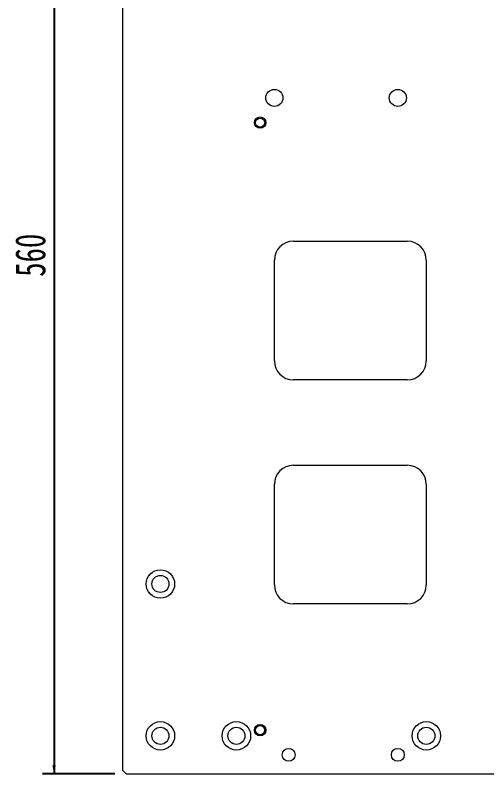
# Model space of a CAD drawing. Header units: millimetres. Extents: x 29 to 2500, y -68 to 1852.
# Drawn here: x 885.3 to 1133.6, y 536.8 to 936.4 of the extents above; entities that cross this region are included whole.
import ezdxf

# ---------------------------------------------------------------- set-up
doc = ezdxf.new("R2010")
doc.units = ezdxf.units.MM
doc.header["$LTSCALE"] = 6
doc.layers.add('1', color=70, linetype='Continuous')
doc.styles.add('SLDTEXTSTYLE2', font='TXT', dxfattribs={"width": 0.7})
doc.dimstyles.new('SLDDIMSTYLE3', dxfattribs={"dimtxt": 18.169434, "dimasz": 4.5, "dimexe": 0, "dimexo": 0.0625, "dimgap": 4.542358, "dimtad": 1, "dimrnd": 1e-09, "dimzin": 12, "dimdsep": 46, "dimtxsty": 'SLDTEXTSTYLE2', "dimsah": 1, "dimcen": 0.09, "dimadec": 0, "dimazin": 3, "dimtfac": 1, "dimtdec": 3, "dimtofl": 0, "dimtmove": 0, "dimatfit": 3, "dimfxl": 0, "dimfrac": 2, "dimtolj": 1, "dimtzin": 12, "dimarcsym": 0})

# ---------------------------------------------------------------- blocks, each defined once
blk = doc.blocks.new('_D_7')
at = {"layer": '1'}
for p, q in [((937.77, 1096.78), (899.77, 1096.78)), ((905.77, 1096.78), (905.77, 536.78)), ((937.77, 536.78), (899.77, 536.78))]:
    blk.add_line(p, q, dxfattribs=at)
for points in [[(905.77, 1096.78), (904.87, 1092.28), (906.67, 1092.28)], [(905.77, 536.78), (906.67, 541.28), (904.87, 541.28)]]:
    blk.add_solid(points, dxfattribs=at)
at = {"layer": '1', "insert": (885.3, 798.57), "char_height": 15.875, "attachment_point": 1, "rotation": 90, "style": 'SLDTEXTSTYLE2'}
blk.add_mtext('560', dxfattribs=at)

msp = doc.modelspace()

# ---------------------------------------------------------------- linework, layer by layer
at = {"color": 7, "linetype": 'Continuous', "lineweight": 18}
for p, q in [((941.765, 1094.778), (941.765, 538.778)), ((1031.765, 817.278), (1091.765, 817.278)), ((1021.765, 754.278), (1021.765, 807.278)), ((1101.765, 807.278), (1101.765, 754.278)), ((1091.765, 744.278), (1031.765, 744.278)), ((1031.765, 699.278), (1091.765, 699.278)), ((1021.765, 636.278), (1021.765, 689.278)), ((1101.765, 689.278), (1101.765, 636.278)), ((1091.765, 626.278), (1031.765, 626.278)), ((941.765, 538.778), (943.765, 536.778)), ((943.765, 536.778), (1489.765, 536.778))]:
    msp.add_line(p, q, dxfattribs=at)
for centre, radius in [((1021.765, 892.778), 4.5), ((1086.765, 892.778), 4.5), ((1014.265, 879.778), 3), ((1014.265, 879.778), 2.4), ((961.765, 636.778), 7.5), ((961.765, 636.778), 4.5), ((961.765, 556.778), 7.5), ((1001.765, 556.778), 7.5), ((1101.765, 556.778), 7.5), ((961.765, 556.778), 4.5), ((1001.765, 556.778), 4.5), ((1014.265, 559.778), 3), ((1014.265, 559.778), 2.4), ((1101.765, 556.778), 4.5), ((1029.265, 546.778), 3.4), ((1086.765, 546.778), 3.4)]:
    msp.add_circle(centre, radius, dxfattribs=at)
for centre, start, end in [((1031.765, 807.278), 90, 180), ((1091.765, 807.278), 0, 90), ((1031.765, 754.278), 180, 270), ((1091.765, 754.278), 270, 0), ((1031.765, 689.278), 90, 180), ((1091.765, 689.278), 0, 90), ((1031.765, 636.278), 180, 270), ((1091.765, 636.278), 270, 0)]:
    msp.add_arc(centre, 10, start, end, dxfattribs=at)

# ---------------------------------------------------------------- dimensions: what is measured, and where the dimension line sits
at = {"layer": '1'}
dim = msp.add_linear_dim(base=(905.765, 536.778), p1=(943.765, 1096.778), p2=(943.765, 536.778), angle=90, dimstyle='SLDDIMSTYLE3', dxfattribs=at)
dim.commit()
dim.dimension.update_dxf_attribs({"geometry": '_D_7', "text_midpoint": (905.765, 816.778), "dimtype": 160})

doc.saveas('drawing.dxf')
